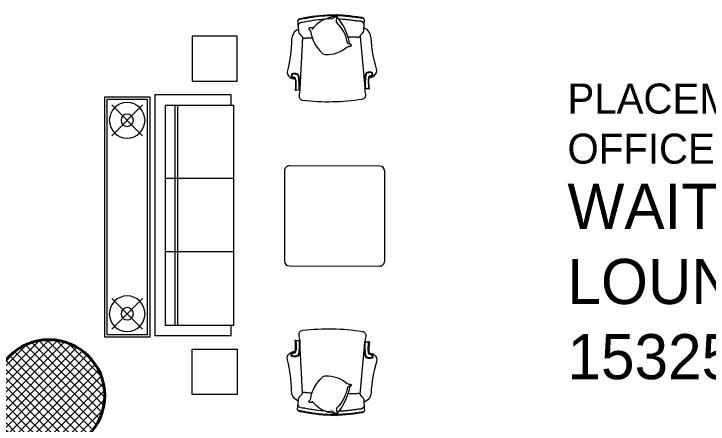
# Model space of a CAD drawing. Header units: millimetres. Extents: x 8275 to 147087, y -297470 to -191881.
# Drawn here: x 73375 to 80304, y -282085 to -277990 of the extents above; entities that cross this region are included whole.
import ezdxf

# ---------------------------------------------------------------- set-up
doc = ezdxf.new("R2010")
doc.units = ezdxf.units.MM
doc.header["$LTSCALE"] = 250
doc.header["$MEASUREMENT"] = 0
for name, color, linetype, lineweight in [('col', 6, 'Continuous', 40), ('furniture', 5, 'Continuous', 15), ('hatch', 9, 'Continuous', 0), ('text', 7, 'Continuous', 9)]:
    doc.layers.add(name, color=color, linetype=linetype, lineweight=lineweight)
doc.styles.get("Standard").update_dxf_attribs({"font": 'GOTHIC.TTF', "height": 100})

# ---------------------------------------------------------------- blocks, each defined once
blk = doc.blocks.new('A$C75BC0A19')
at = {"layer": 'hatch'}
h = blk.add_hatch(dxfattribs=at)
h.set_pattern_fill('ANSI37', color=256, scale=500)
h.set_pattern_definition([(45, (0, 175), (-44.194174, 44.194174), []), (135, (0, 175), (-44.194174, -44.194174), [])])
edge = h.paths.add_edge_path()
edge.add_ellipse((-64822.1, 13581.8), major_axis=(-551.4, 82.2), ratio=1, start_angle=0, end_angle=360)
at = {"layer": 'col'}
blk.add_circle((-64822.1, 13581.8, 1176.4), 557.5, dxfattribs=at)
blk = doc.blocks.new('0FCAW001')
at = {"color": 0}
blk.add_lwpolyline([(-346.5, 958.4, 0.003233), (-357.3, 957.2, 0.406498), (-383.5, 925, -0.000001), (-378.5, 868.4, -0.000003), (-375.5, 835.3, -0.007204), (-395.8, 826.8, 0.251903), (-455.6, 723.9, -0.060312), (-510.6, 367.5, 0.307004), (-484.2, 288.4, 0.170268), (-425.4, 269.2, -0.076617), (-419.4, 216.8, -0.027921), (-426.4, 142.6, 0.906518), (-419, 141.6), (-379, 142, 0.886473), (-371.6, 141.7, 0.015111), (-382.6, 79.6, 0.434298), (-339.8, 23.5, 0.06918), (339.8, 23.5, 0.434298), (382.6, 79.6, 0.015111), (371.6, 141.7, 0.886473), (379, 142), (419, 141.6, 0.906518), (426.4, 142.6, -0.027921), (419.4, 216.8, -0.076617), (425.4, 269.2, 0.170268), (484.2, 288.4, 0.307004), (510.6, 367.5, -0.060312), (455.6, 723.9, 0.251903), (395.8, 826.8, -0.007204), (375.5, 835.3, -0.000003), (378.5, 868.4, -0.000001), (383.5, 925, 0.406498), (357.3, 957.2, 0.003233), (346.5, 958.4, 0.099527)], format="xyb", close=True, dxfattribs=at)
for points in [[(383.7, 927.7, 0.331708), (355.8, 950, -0.017281), (275.1, 960.5, 0.036067), (0, 985.6, 0.036067), (-275.1, 960.5, -0.017281), (-355.8, 950, 0.331708), (-383.7, 927.7)], [(230.8, 638.9, 0.019723), (205.9, 668, 0.137633), (77.2, 959.9, -0.034453), (69.5, 992.4, 0.850241), (62.6, 992.4, -0.01671), (44.1, 974.2, 0.204654), (-221.1, 833.4, -0.790785)], [(225.5, 640.9, 0.055714), (184.9, 666, 0.162153), (61.9, 909.7), (66.7, 980.7), (5.8, 944.2, 0.196856), (-74.9, 943.8, -0.373912)], [(-72, 945.6, 0.026376), (-269, 923.8, -0.015143), (-341.9, 914, 0.364358), (-378.7, 870.4)], [(378.7, 870.4, 0.364358), (341.9, 914, -0.015143), (269, 923.8, 0.024063), (89.4, 944.5, 0.024063)], [(-375.5, 835.3, -0.006956), (-373.9, 812.5, 0.019532), (-372.8, 801.1, 0.125305), (-371.3, 797.3, 0.022534), (-357.5, 780.2, 0.016462), (-352.5, 774.8, -0.011585), (-345.3, 767.3, -0.079222), (-336.6, 754.3, -0.007109), (-335.5, 751.8, 0.301974), (-308.1, 733.6), (-308.1, 733.6, -0.029285), (-260.9, 737.5, -0.004816), (-220.2, 738.1, -0.004816)], [(-203.1, 854.1), (-226.5, 849.3), (-245.9, 850, 0.705932), (-253.1, 831.7, -0.075798), (-238.3, 814.1, 0.166876), (-104.6, 555.6, 0.179722), (-69.4, 540.4, 0.187365), (175, 621.1, -0.210116), (206.7, 630.1, 0.250621), (230.8, 638.9, 1.680802)], [(191.5, 738.1, -0.008212), (260.9, 737.5, -0.029285), (308.1, 733.6), (308.1, 733.6, 0.301974), (335.5, 751.8, -0.007109), (336.6, 754.3, -0.079222), (345.3, 767.3, -0.011585), (352.5, 774.8, 0.016462), (357.5, 780.2, 0.022534), (371.3, 797.3, 0.125305), (372.8, 801.1, 0.019532), (373.9, 812.5, -0.006956), (375.5, 835.3)]]:
    blk.add_lwpolyline(points, format="xyb")
for points in [[(-71.5, 945.8), (-94.9, 944.4), (-119.6, 942.5), (-145.4, 940.2), (-176, 936.9), (-208.1, 933), (-235.6, 929.2), (-272.3, 923.4), (-293.1, 920.3), (-326.3, 915.9), (-344.2, 913.8), (-356.8, 908.8), (-363.8, 903.7), (-368.2, 899.1), (-373.1, 892.1), (-376.8, 883.3), (-378.1, 877.3), (-378.5, 873.4), (-378.6, 870.6), (-373.9, 812.7), (-373.5, 807), (-372.8, 801.3), (-372.3, 799.3), (-370.6, 796.6), (-368.4, 793.7), (-365.2, 789.6), (-363.5, 787.5), (-359.3, 782.5), (-355.8, 778.6), (-352.5, 775.1), (-348.8, 771.3), (-344.4, 766.6), (-340.4, 761.4), (-338.2, 757.7), (-336.1, 753.2), (-333.5, 748.1), (-330.1, 743.5), (-326.6, 740.2), (-322.4, 737.4), (-316.2, 734.9), (-313.9, 734.3), (-312, 734), (-310.5, 733.9), (-309.1, 733.8), (-308.1, 733.8), (-305.4, 734.1), (-303.2, 734.4), (-301.1, 734.7), (-299.2, 734.9), (-296.6, 735.2), (-293.7, 735.6), (-290.2, 735.9), (-287.4, 736.2), (-283.9, 736.5), (-280.7, 736.7), (-277.5, 737), (-274.3, 737.2), (-271.6, 737.3), (-265, 737.6), (-255.2, 737.9), (-246.6, 738), (-240, 738.1), (-232.4, 738.3), (-227.3, 738.3), (-220.3, 738.4)], [(191.5, 738.3), (197.8, 738.4), (226.6, 738.3), (253.3, 737.9), (274.5, 737.2), (292.7, 735.7), (303.9, 734.3), (312.9, 734.1), (320.2, 736.3), (324.6, 738.7), (329.1, 742.4), (333, 747.2), (335.6, 752), (340.4, 761.4), (345.3, 767.5), (348.9, 771.3), (356.1, 778.8), (360.7, 784.1), (364.6, 788.8), (370.2, 795.9), (372.3, 799.3), (372.8, 800.9), (373, 802.2), (373.2, 804.1), (373.4, 805.9), (373.6, 808.4), (373.8, 810.4), (373.9, 812.7), (374.1, 815.1), (374.2, 816.9), (374.4, 819.6), (374.6, 823.3), (374.8, 826), (375, 828.5), (375.2, 830.8), (375.3, 833.1), (375.5, 835.5), (375.7, 837.5), (375.9, 839.6), (376, 841.1), (376.2, 843), (376.3, 844.4), (376.5, 845.8), (376.9, 850.4), (377, 851.9), (377.3, 855.7), (377.5, 857.7), (377.7, 860.1), (377.9, 862.5), (378.1, 864.4), (378.3, 866.7), (378.6, 869.6), (378.7, 871.2), (378.6, 873.7), (378.3, 876.2), (378, 878.1), (376.8, 883.3), (375.7, 886.4), (374.1, 890.1), (372.3, 893.6), (370.4, 896.4), (368.9, 898.3), (365.8, 901.9), (362.4, 904.9), (358.8, 907.5), (355, 909.8), (351.4, 911.5), (347.5, 912.9), (344, 913.8), (339.2, 914.5), (334.2, 915.1), (328.6, 915.7), (322.5, 916.4), (318.8, 916.8), (314.6, 917.4), (308.8, 918.1), (302.6, 918.9), (295.7, 919.9), (290.2, 920.7), (285.6, 921.4), (279.8, 922.3), (272.3, 923.5), (262.6, 925), (253.2, 926.5), (245.8, 927.7), (235.8, 929.2), (224.8, 930.7), (214.6, 932.1), (203.1, 933.6), (193.6, 934.8), (186.5, 935.7), (176.2, 936.9), (164.9, 938.2), (153, 939.4), (144.2, 940.3), (131.4, 941.5), (116.9, 942.7), (102.4, 943.8), (89.2, 944.8)], [(-329.3, 742.4), (-371.3, 154.5)], [(329.3, 742.4), (371.3, 154.5)]]:
    blk.add_lwpolyline(points)
for centre, radius, start, end in [((-444.7, 306.7), 24.7, 91.77378, 230.18496), ((-444.7, 306.7), 17.2, 91.77378, 230.18496), ((-436.1, 28), 303.6, 86.19003, 91.77378), ((-436.1, 28), 296.1, 86.19003, 91.77378), ((-418.5, 291.3), 32.2, 8.63013, 86.19003), ((-418.5, 291.3), 39.7, 8.63013, 86.19003), ((418.5, 291.3), 39.7, 93.80997, 171.36987), ((418.5, 291.3), 32.2, 93.80997, 171.36987), ((436.1, 28), 303.6, 88.22622, 93.80997), ((436.1, 28), 296.1, 88.22622, 93.80997), ((444.7, 306.7), 17.2, 309.81504, 88.22622), ((444.7, 306.7), 24.7, 309.81504, 88.22622), ((-440.1, 312.2), 31.8, 230.18496, 272.1185), ((-440.1, 312.2), 24.4, 230.18496, 272.1185), ((-438.5, 267.4), 20.5, 15.93148, 92.1185), ((-438.5, 267.4), 13, 15.93148, 92.1185), ((-592.2, 223.5), 172.9, 15.32171, 15.93148), ((-592.2, 223.5), 180.4, 357.79662, 15.93148), ((-1089.2, 189.5), 710.6, 1.00826, 8.63013), ((-1089.2, 189.5), 718, 1.00826, 8.63013), ((1089.2, 189.5), 718, 171.36987, 178.99174), ((1089.2, 189.5), 710.6, 171.36987, 178.99174), ((592.2, 223.5), 180.4, 164.06852, 182.20338), ((438.5, 267.4), 20.5, 87.8815, 164.06852), ((592.2, 223.5), 172.9, 164.06852, 164.67829), ((438.5, 267.4), 13, 87.8815, 164.06852), ((440.1, 312.2), 31.8, 267.8815, 309.81504), ((440.1, 312.2), 24.4, 267.8815, 309.81504), ((-1086.9, 242.5), 675.5, 351.41219, 357.79662), ((-1673, 179.2), 1294.5, 358.3508, 1.00826), ((-1673, 179.2), 1301.9, 358.3506, 1.00826), ((1673, 179.2), 1301.9, 178.99174, 181.6494), ((1673, 179.2), 1294.5, 178.99174, 181.6492), ((1086.9, 242.5), 675.5, 182.20338, 188.58781)]:
    blk.add_arc(centre, radius, start, end)
blk = doc.blocks.new('A$C5C4D49BD')
at = {"layer": 'furniture', "extrusion": (1.17857e-06, 2.93936e-05, 1)}
for p, q in [((0, 1200), (0, -1200)), ((101.6, 1098.4, 15.2), (101.6, -1098.5, 15.2)), ((101.6, 1098.4, 15.2), (787.4, 1098.4, 15.2)), ((203.2, -1098.5, 15.2), (203.2, 1098.4, 15.2)), ((228.6, -1098.5, 15.2), (228.6, 1098.4, 15.2)), ((787.4, -1098.5, 15.2), (787.4, 1098.4, 15.2)), ((787.4, 366.1, 15.2), (101.6, 366.1, 15.2)), ((787.4, -366.2, 15.2), (101.6, -366.2, 15.2)), ((101.6, -1098.5, 15.2), (787.4, -1098.5, 15.2)), ((762, -1200.1, 15.2), (762, -1098.5, 15.2)), ((0, -1200, 15.2), (762, -1200.1, 15.2))]:
    blk.add_line(p, q, dxfattribs=at)
at = {"layer": 'furniture', "extrusion": (1.17238e-06, -2.93938e-05, 1), "elevation": 0}
blk.add_lwpolyline([(372.7, 1788.3), (372.6, 1338.3), (822.6, 1338.2), (822.7, 1788.2)], close=True, dxfattribs=at)
at = {"layer": 'furniture', "extrusion": (1.17857e-06, 2.93936e-05, 1), "elevation": 0}
blk.add_lwpolyline([(762.4, 1098.4), (762.4, 1200), (0, 1200)], dxfattribs=at)
blk.add_lwpolyline([(2294.4, -457.6), (2294.5, 440.4, 0.413685), (2244.6, 490.4), (1344.3, 492.1, 0.414743), (1294.2, 442.2), (1294.1, -455.8, 0.413685), (1344, -505.8), (2244.3, -507.6, 0.414743)], format="xyb", close=True, dxfattribs=at)
blk.add_lwpolyline([(372.4, -1788.2), (372.4, -1338.2), (822.4, -1338.2), (822.4, -1788.2)], close=True, dxfattribs=at)
at = {"layer": 'furniture', "extrusion": (-9.12976e-06, -2.79646e-05, 1), "xscale": 0.8702862519555383, "yscale": 0.8702862519555383, "zscale": 0.8702862519555383, "rotation": 1.118466811610786}
blk.add_blockref('0FCAW001', (1774.2, 1133.3, 15.1), dxfattribs=at)
at = {"layer": 'furniture', "extrusion": (-9.12387e-06, 2.79665e-05, 1), "xscale": -0.8702862519555377, "yscale": 0.8702862519555382, "zscale": 0.8702862519555378, "rotation": 178.8694672363639}
blk.add_blockref('0FCAW001', (1774, -1133.5, 15.1), dxfattribs=at)
blk = doc.blocks.new('A$C22F76E2A')
at = {"layer": 'furniture', "extrusion": (4.02721e-07, -1.80249e-18, 1)}
for p, q in [((379.7, 2319.1, 15.3), (72.4, 2011.9, 15.3)), ((72.5, 2319.1, 15.3), (379.7, 2011.8, 15.3)), ((379.7, 81, 15.2), (72.4, 388.2, 15.2)), ((72.5, 81, 15.2), (379.7, 388.3, 15.2))]:
    blk.add_line(p, q, dxfattribs=at)
for points in [[(0, 2400.1), (0, 0), (450, 0), (450, 2400.1)], [(25, 2375.1), (25, 25), (425, 25), (425, 2375.1)]]:
    blk.add_lwpolyline(points, close=True, dxfattribs=at)
for centre, radius in [((226.1, 2165.5, 15.3), 178.1), ((226.1, 2165.5, 15.3), 61.5), ((226.1, 234.6, 15.2), 178.1), ((226.1, 234.6, 15.2), 61.5)]:
    blk.add_circle(centre, radius, dxfattribs=at)

msp = doc.modelspace()

# ---------------------------------------------------------------- block references
at = {"layer": 'furniture', "linetype": 'ByBlock', "ltscale": 100}
msp.add_blockref('A$C5C4D49BD', (74781.4, -279999.7, -10124.3), dxfattribs=at)
at = {"layer": 'furniture', "linetype": 'ByBlock', "ltscale": 100, "xscale": -1}
msp.add_blockref('A$C22F76E2A', (74731.4, -281218.1, -10124.3), dxfattribs=at)
at = {"layer": 'hatch'}
msp.add_blockref('A$C75BC0A19', (138546.1, -295381.5, -11300.6), dxfattribs=at)

# ---------------------------------------------------------------- texts
at = {"layer": 'text', "linetype": 'ByBlock', "ltscale": 100, "insert": (78900, -278685.6, -11300.6), "char_height": 300, "width": 3990.398, "attachment_point": 1, "rotation": 360}
msp.add_mtext('PLACEMENT OFFICE \\H450.0000;WAITING LOUNGE 15325 X 8095', dxfattribs=at)

doc.saveas('drawing.dxf')
